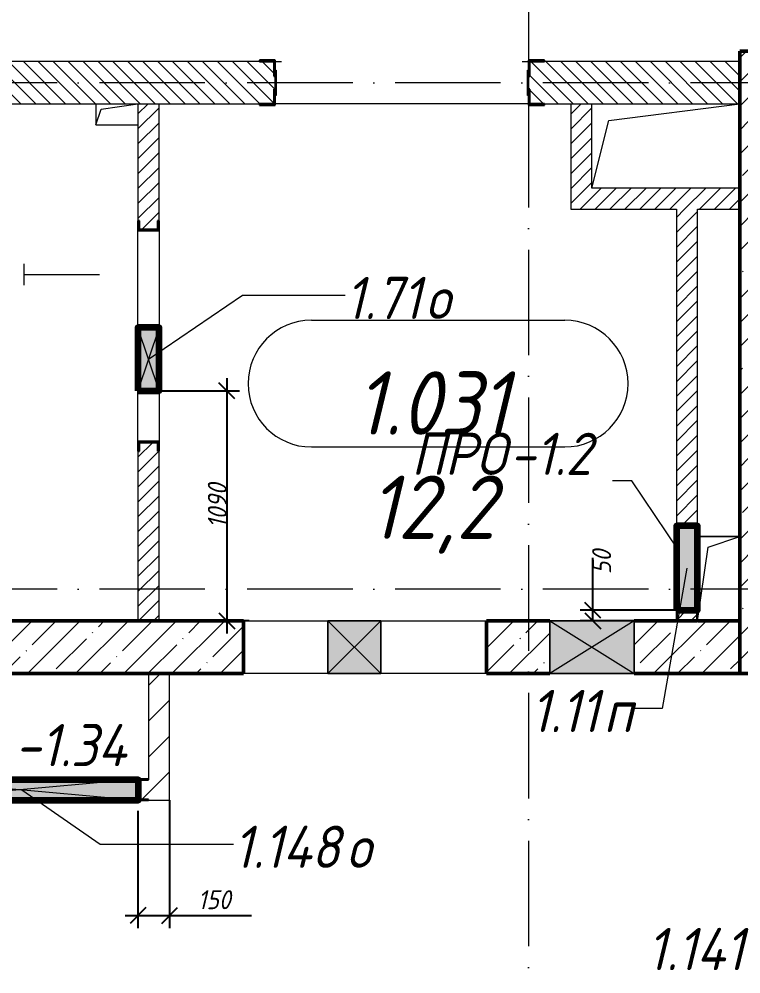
# Model space of a CAD drawing. Header units: millimetres. Extents: x -356862 to 418287, y 0 to 839748.
# Drawn here: x -124428 to -121010, y 524774 to 529298 of the extents above; entities that cross this region are included whole.
import ezdxf

# ---------------------------------------------------------------- set-up
doc = ezdxf.new("R2010")
doc.units = ezdxf.units.MM
doc.linetypes.add('50_200_ШТРИХ_1Т_ш5_п1_п1_', pattern=[700, 500, -100, 0, -100])
for name, color, linetype, lineweight in [('9.7) Заделка 956 шт', 6, 'Continuous', 158), ('A-____-____-DIMS', 7, 'Continuous', 9), ('A-____-NOTE-TEXT', 7, 'Continuous', 9), ('A-DETL-GENF-OTLN', 7, 'Continuous', 9), ('A-FLOR-____-OTLN', 7, 'Continuous', 9), ('A-GENM-____-IDEN', 7, 'Continuous', 9), ('A-GENM-____-MCUT', 7, 'Continuous', 25), ('A-GENM-____-OTLN', 7, 'Continuous', 9), ('A-GENM-____-OTLN-1', 7, 'Continuous', 25), ('A-GLAZ-____-IDEN', 7, 'Continuous', 9), ('A-GLAZ-____-OTLN', 7, 'Continuous', 9), ('A-WALL-____-MCUT', 7, 'Continuous', 13), ('A-WALL-____-MCUT-2', 7, 'Continuous', 50), ('A-WALL-____-OTLN', 7, 'Continuous', 9), ('A-WALL-____-PATT-1', 7, 'Continuous', 9), ('A-WALL-FNSH-MCUT-1', 7, 'Continuous', 9), ('I-WALL-____-OTLN', 7, 'Continuous', 9), ('S-GRID-____-OTLN-1', 7, '50_200_ШТРИХ_1Т_ш5_п1_п1_', 9)]:
    doc.layers.add(name, color=color, linetype=linetype, lineweight=lineweight)
doc.layers.add('A-AREA-IDEN-1', color=7, linetype='Continuous', lineweight=9, true_color=0x000000)
doc.layers.add('A-GLAZ-____-OTLN-1', color=7, linetype='Continuous', lineweight=9, true_color=0xc0c0c0)
doc.styles.add('ISOCPEUR_I', font='isocpeui.ttf', dxfattribs={"width": 0.9, "height": 2.5})
doc.styles.add('ISOCPEUR_I_11', font='isocpeui.ttf', dxfattribs={"width": 0.9, "height": 200})
doc.styles.add('ISOCPEUR_I_7', font='isocpeui.ttf', dxfattribs={"width": 0.9, "height": 90})
doc.dimstyles.new('ISO-1_8_0_9К_СРЕДНИЙ_Кладочные_1', dxfattribs={"dimscale": 304.8, "dimtxt": 89.638306, "dimasz": 0.246063, "dimexe": 0.19685, "dimexo": 0, "dimgap": 0, "dimtad": 1, "dimdec": 3, "dimrnd": 0.001, "dimdsep": 46, "dimtxsty": 'ISOCPEUR_I_7', "dimblk1": 'OBLIQUE', "dimblk2": 'OBLIQUE', "dimsah": 1, "dimcen": 0.09, "dimdle": 0.19685, "dimazin": 0, "dimtfac": 1, "dimtdec": 4, "dimtix": 1, "dimtmove": 0, "dimatfit": 3, "dimfxl": 1, "dimtvp": 1, "dimtolj": 1, "dimtzin": 0, "dimarcsym": 2})
doc.dimstyles.new('ISO-1_8_0_9К_СРЕДНИЙ_Кладочные_2', dxfattribs={"dimscale": 304.8, "dimtxt": 89.638306, "dimasz": 0.246063, "dimexe": 0.19685, "dimexo": 0, "dimgap": 0, "dimtad": 1, "dimdec": 3, "dimrnd": 0.001, "dimdsep": 46, "dimtxsty": 'ISOCPEUR_I_7', "dimblk1": 'OBLIQUE', "dimblk2": 'OBLIQUE', "dimsah": 1, "dimcen": 0.09, "dimdle": 0.19685, "dimazin": 0, "dimtfac": 1, "dimtdec": 4, "dimtix": 1, "dimtmove": 1, "dimatfit": 3, "dimfxl": 1, "dimtvp": 1, "dimtolj": 1, "dimtzin": 0, "dimarcsym": 2})
pattern_1 = [(45, (-176515.067, 459015.94), (-35.35534, 35.35534), [])]
pattern_2 = [(45, (-176515.07, 459015.94), (-84.85281, 84.85281), [])]
pattern_3 = [(45, (-176515.07, 459015.94), (-114.04925, 114.04925), []), (45, (-176401.02, 459015.94), (-114.04925, 114.04925), [201.612, -40.322, 3.353, -36.97])]

# ---------------------------------------------------------------- blocks, each defined once
blk = doc.blocks.new('154_Стойка_СКБ_Швеллер - СМ-2230_100-28218823-АР1_План отверстий 1 этажа в осях 1-64_Ю-ЯЯ')
at = {"layer": 'A-GENM-____-MCUT'}
for p, q in [((171, 50), (125, 50)), ((125, 50), (125, -50)), ((171, 42.4), (171, 50)), ((129.5, 42.4), (171, 42.4)), ((129.5, -42.4), (129.5, 42.4)), ((171, -42.4), (129.5, -42.4)), ((171, -50), (171, -42.4)), ((125, -50), (171, -50))]:
    blk.add_line(p, q, dxfattribs=at)
blk = doc.blocks.new('154_Стойка_СКБ_Уголок - СМ-2930_200-V174-АР1_План отверстий 1 этажа в осях 1-64_Ю-ЯЯ')
at = {"layer": 'A-GENM-____-MCUT'}
for p, q in [((125, 156), (125, 81)), ((200, 156), (125, 156)), ((131, 81), (131, 150)), ((131, 150), (200, 150)), ((200, 150), (200, 156)), ((125, 81), (131, 81)), ((131, 19), (125, 19)), ((125, 19), (125, -56)), ((131, -50), (131, 19)), ((125, -56), (200, -56)), ((200, -50), (131, -50)), ((200, -56), (200, -50))]:
    blk.add_line(p, q, dxfattribs=at)
blk = doc.blocks.new('Стойка_Влож_Полоса боковая - Полоса-28213942-АР1_План отверстий 1 этажа в осях 1-64_Ю-ЯЯ')
at = {"layer": 'A-GENM-____-OTLN'}
for p, q in [((-5, 60), (0, 60)), ((-5, -60), (-5, 60)), ((0, 31), (0, -31)), ((0, -60), (-5, -60))]:
    blk.add_line(p, q, dxfattribs=at)
blk = doc.blocks.new('AR_Отверстие Ниша - Лючок-32404130-АР1_План отверстий 1 этажа в осях 1-64_Ю-ЯЯ')
at = {"layer": 'A-GLAZ-____-OTLN'}
blk.add_hatch(color=256, dxfattribs=at).paths.add_polyline_path([(200, 50), (-200, 50), (-200, -50), (200, -50), (200, 47)], flags=0)
for p, q in [((-200, 50), (200, 50)), ((200, 50), (200, -50)), ((200, -50), (-200, -50))]:
    blk.add_line(p, q, dxfattribs=at)
blk = doc.blocks.new('154_Фахверк_СКБ_Швеллер - Тип_100_4010_1-28088705-АР1_План отверстий 1 этажа в осях 1-64_Ю-ЯЯ')
at = {"layer": 'A-GENM-____-MCUT'}
for p, q in [((175, 50), (125, 50)), ((125, 50), (125, -50)), ((128, 47), (175, 47)), ((128, -47), (128, 47)), ((175, 47), (175, 50)), ((125, -50), (175, -50)), ((175, -47), (128, -47)), ((175, -50), (175, -47))]:
    blk.add_line(p, q, dxfattribs=at)
blk = doc.blocks.new('AR_Отверстие прямоугольное _в плите_ - AR_Отверстие прямоугольное _в плите_-V194-АР1_План отверстий 1 этажа в осях 1-64_Ю-ЯЯ')
at = {"layer": 'A-GENM-____-OTLN'}
for p, q in [((100, 200), (-100, 200)), ((-50, 150), (100, 200)), ((-100, -200), (-50, 150))]:
    blk.add_line(p, q, dxfattribs=at)
blk = doc.blocks.new('AR_Отверстие прямоугольное _в плите_ - AR_Отверстие прямоугольное _в плите_-V229-АР1_План отверстий 1 этажа в осях 1-64_Ю-ЯЯ')
at = {"layer": 'A-GENM-____-OTLN'}
for p, q in [((-100, 50), (-100, -50)), ((-75, 25), (100, 50)), ((-100, -50), (-75, 25)), ((-100, -50), (100, -50))]:
    blk.add_line(p, q, dxfattribs=at)
blk = doc.blocks.new('AR_Отверстие прямоугольное _в стене__БезПР - AR_Отверстие прямоугольное _в стене__БезПР-30578434-АР1_План отверстий 1 этажа в осях 1-64_Ю-ЯЯ')
at = {"layer": 'A-GLAZ-____-OTLN-1'}
blk.add_hatch(color=256, dxfattribs=at).paths.add_polyline_path([(-200, -125), (200, -125), (200, 125), (-200, 125)], flags=0)
at = {"layer": 'A-DETL-GENF-OTLN'}
for p, q in [((-200, -125), (-200, 125)), ((-200, 125), (200, 125)), ((200, 125), (-200, -125)), ((-200, 125), (200, -125)), ((200, 125), (-200, 125)), ((-200, 125), (-200, -125)), ((200, 125), (200, -125)), ((200, -125), (200, 125)), ((200, -125), (-200, -125)), ((-200, -125), (200, -125))]:
    blk.add_line(p, q, dxfattribs=at)
at = {"layer": 'A-GLAZ-____-OTLN'}
blk.add_line((200, 125), (-200, 125), dxfattribs=at)
blk = doc.blocks.new('AR_Отверстие прямоугольное _в стене__БезПР - AR_Отверстие прямоугольное _в стене__БезПР-30578436-АР1_План отверстий 1 этажа в осях 1-64_Ю-ЯЯ')
at = {"layer": 'A-GLAZ-____-OTLN-1'}
blk.add_hatch(color=256, dxfattribs=at).paths.add_polyline_path([(125, -125), (125, 125), (-125, 125), (-125, -125)], flags=0)
at = {"layer": 'A-DETL-GENF-OTLN'}
for p, q in [((-125, -125), (-125, 125)), ((-125, 125), (125, 125)), ((125, 125), (-125, -125)), ((-125, 125), (125, -125)), ((125, 125), (-125, 125)), ((-125, 125), (-125, -125)), ((125, 125), (125, -125)), ((125, -125), (125, 125)), ((125, -125), (-125, -125)), ((-125, -125), (125, -125))]:
    blk.add_line(p, q, dxfattribs=at)
at = {"layer": 'A-GLAZ-____-OTLN'}
blk.add_line((125, 125), (-125, 125), dxfattribs=at)
blk = doc.blocks.new('AR_Отверстие прямоугольное _в плите_ - AR_Отверстие прямоугольное _в плите_-30552525-АР1_План отверстий 1 этажа в осях 1-64_Ю-ЯЯ')
at = {"layer": 'A-GENM-____-OTLN'}
for p, q in [((-270, 120), (350, 200)), ((-350, -200), (-270, 120))]:
    blk.add_line(p, q, dxfattribs=at)
blk = doc.blocks.new('AR_Отверстие прямоугольное _в стене_ - AR_Отверстие прямоугольное _в стене__ОВ-36787720-АР1_План отверстий 1 этажа в осях 1-64_Ю-ЯЯ')
at = {"layer": 'A-GLAZ-____-OTLN'}
blk.add_hatch(color=256, dxfattribs=at).paths.add_polyline_path([(550, -50), (550, 50), (-550, 50), (-550, -50)], flags=0)
at = {"layer": 'A-DETL-GENF-OTLN'}
for p, q in [((-550, -50), (-550, 50)), ((-550, 50), (550, 50)), ((550, 50), (-550, -50)), ((-550, 50), (550, -50)), ((550, 50), (-550, 50)), ((-550, 50), (-550, -50)), ((550, -50), (-550, -50)), ((-550, -50), (550, -50))]:
    blk.add_line(p, q, dxfattribs=at)
blk = doc.blocks.new('AR_Отверстие прямоугольное _в стене__БезПР - AR_Отверстие прямоугольное _в стене__БезПР-36427836-АР1_План отверстий 1 этажа в осях 1-64_Ю-ЯЯ')
at = {"layer": 'A-GLAZ-____-OTLN'}
blk.add_hatch(color=256, dxfattribs=at).paths.add_polyline_path([(150, 50), (-150, 50), (-150, -50), (150, -50)], flags=0)
at = {"layer": 'A-DETL-GENF-OTLN'}
for p, q in [((-150, -50), (-150, 50)), ((-150, 50), (150, 50)), ((150, 50), (-150, -50)), ((-150, 50), (150, -50)), ((150, 50), (-150, 50)), ((-150, 50), (-150, -50)), ((150, 50), (150, -50)), ((150, -50), (150, 50)), ((150, -50), (-150, -50)), ((-150, -50), (150, -50))]:
    blk.add_line(p, q, dxfattribs=at)
at = {"layer": 'A-GLAZ-____-OTLN'}
blk.add_line((150, 50), (-150, 50), dxfattribs=at)
blk = doc.blocks.new('154_Фахверк_СКБ_Швеллер - Тип_100_4010_1-36655149-АР1_План отверстий 1 этажа в осях 1-64_Ю-ЯЯ')
at = {"layer": 'A-GENM-____-MCUT'}
for p, q in [((175, 50), (125, 50)), ((125, 50), (125, -50)), ((128, 47), (175, 47)), ((128, -47), (128, 47)), ((175, 47), (175, 50)), ((125, -50), (175, -50)), ((175, -47), (128, -47)), ((175, -50), (175, -47))]:
    blk.add_line(p, q, dxfattribs=at)
blk = doc.blocks.new('_Oblique')
at = {"color": 0, "linetype": 'ByBlock', "lineweight": -2}
blk.add_line((-0.5, -0.5), (0.5, 0.5), dxfattribs=at)
blk = doc.blocks.new('*D13529')
at = {"layer": 'A-____-____-DIMS', "color": 0, "lineweight": -2, "transparency": 16777216}
for p, q in [((-121710.7, 526497), (-121710.7, 526745.1)), ((-121710.7, 526447), (-121710.7, 526557)), ((-121274.1, 526497), (-121770.7, 526497)), ((-121432.8, 526447), (-121770.7, 526447))]:
    blk.add_line(p, q, dxfattribs=at)
at = {"layer": 'Defpoints', "color": 0, "transparency": 16777216}
for p in [(-121274.1, 526497), (-121710.7, 526447), (-121432.8, 526447)]:
    blk.add_point(p, dxfattribs=at)
at = {"layer": 'A-____-____-DIMS', "color": 0, "lineweight": -2, "transparency": 16777216, "xscale": 75, "yscale": 75, "zscale": 75}
for p, rotation in [((-121710.7, 526497), 90), ((-121710.7, 526447), 270)]:
    blk.add_blockref('_Oblique', p, dxfattribs=dict(at, rotation=rotation))
at = {"layer": 'A-____-____-DIMS', "color": 0, "transparency": 16777216, "insert": (-121714.1, 526668.6), "char_height": 90, "width": 273.052, "attachment_point": 1, "rotation": 90, "line_spacing_factor": 1.149209, "style": 'ISOCPEUR_I_7'}
blk.add_mtext('\\A1;50', dxfattribs=at)
blk = doc.blocks.new('*D13599')
at = {"layer": 'A-____-____-DIMS', "color": 0, "lineweight": -2, "transparency": 16777216}
for p, q in [((-123444.3, 527597), (-123444.3, 526387)), ((-123765.1, 527537), (-123384.3, 527537)), ((-123338.2, 526447), (-123504.3, 526447))]:
    blk.add_line(p, q, dxfattribs=at)
at = {"layer": 'Defpoints', "color": 0, "transparency": 16777216}
for p in [(-123765.1, 527537), (-123444.3, 526447), (-123338.2, 526447)]:
    blk.add_point(p, dxfattribs=at)
at = {"layer": 'A-____-____-DIMS', "color": 0, "lineweight": -2, "transparency": 16777216, "xscale": 75, "yscale": 75, "zscale": 75}
for p, rotation in [((-123444.3, 527537), 90), ((-123444.3, 526447), 270)]:
    blk.add_blockref('_Oblique', p, dxfattribs=dict(at, rotation=rotation))
at = {"layer": 'A-____-____-DIMS', "color": 0, "transparency": 16777216, "insert": (-123489.3, 526992), "char_height": 90, "width": 504.733, "attachment_point": 5, "rotation": 90, "style": 'ISOCPEUR_I_7'}
blk.add_mtext('\\A1;1090', dxfattribs=at)
blk = doc.blocks.new('*D13601')
at = {"layer": 'A-____-____-DIMS', "color": 0, "lineweight": -2, "transparency": 16777216}
for p, q in [((-123715.1, 525597), (-123715.1, 524991)), ((-123865.1, 525547), (-123865.1, 524991)), ((-123925.1, 525051), (-123715.1, 525051)), ((-123715.1, 525051), (-123327.3, 525051))]:
    blk.add_line(p, q, dxfattribs=at)
at = {"layer": 'Defpoints', "color": 0, "transparency": 16777216}
for p in [(-123715.1, 525597), (-123865.1, 525547), (-123715.1, 525051)]:
    blk.add_point(p, dxfattribs=at)
at = {"layer": 'A-____-____-DIMS', "color": 0, "lineweight": -2, "transparency": 16777216, "xscale": 75, "yscale": 75, "zscale": 75, "rotation": 180}
blk.add_blockref('_Oblique', (-123865.1, 525051), dxfattribs=at)
at = {"layer": 'A-____-____-DIMS', "color": 0, "lineweight": -2, "transparency": 16777216, "xscale": 75, "yscale": 75, "zscale": 75}
blk.add_blockref('_Oblique', (-123715.1, 525051), dxfattribs=at)
at = {"layer": 'A-____-____-DIMS', "color": 0, "transparency": 16777216, "insert": (-123581.5, 525171), "char_height": 90, "width": 368.207, "attachment_point": 1, "line_spacing_factor": 1.149209, "style": 'ISOCPEUR_I_7'}
blk.add_mtext('\\A1;150', dxfattribs=at)
blk = doc.blocks.new('AAR_СКБ_Марка_помещения_1_5 ммп - Номер _ Площадь-27962135-АИ_План этажа_Стены_1')
at = {"layer": 'A-AREA-IDEN-1'}
for p, q in [((-2.987, 3), (3.013, 3)), ((-2.987, 0), (3.013, 0))]:
    blk.add_line(p, q, dxfattribs=at)
for centre, start, end in [((-2.987, 1.5), 90, 270), ((3.013, 1.5), 270, 90)]:
    blk.add_arc(centre, 1.5, start, end, dxfattribs=at)

msp = doc.modelspace()

# ---------------------------------------------------------------- hatches: boundary and pattern name
at = {"layer": 'A-WALL-____-PATT-1'}
h = msp.add_hatch(dxfattribs=at)
h.set_pattern_fill('FP_13', color=256, style=0, pattern_type=2)
h.set_pattern_definition(pattern_3)
h.paths.add_polyline_path([(-120765.0675, 526196.983), (-120765.0675, 529146.983), (-121015.0675, 529146.983), (-121015.0675, 526196.983), (-120854.2052, 526196.983)], flags=0)
h = msp.add_hatch(dxfattribs=at)
h.set_pattern_fill('FP_6', color=256, style=0, pattern_type=2)
h.set_pattern_definition([(135, (-176515.067, 459015.94), (-35.35534, -35.35534), [])])
h.paths.add_polyline_path([(-121737.9555, 528896.983), (-121015.0675, 528896.983), (-121015.0675, 529096.983), (-122009.0675, 529096.983), (-122009.0675, 529027.983), (-122015.0675, 529027.983), (-122015.0675, 528965.983), (-122009.0675, 528965.983), (-122009.0675, 528896.983), (-121940.0675, 528896.983)], flags=0)
h.paths.add_polyline_path([(-123290.0675, 528896.983), (-123221.0675, 528896.983), (-123221.0675, 528965.983), (-123215.0675, 528965.983), (-123215.0675, 529027.983), (-123221.0675, 529027.983), (-123221.0675, 529096.983), (-125515.0675, 529096.983), (-125515.0675, 528896.983), (-123505.4562, 528896.983)], flags=0)
h = msp.add_hatch(dxfattribs=at)
h.set_pattern_fill('FP_5', color=256, style=0, pattern_type=2)
h.set_pattern_definition(pattern_1)
h.paths.add_polyline_path([(-123765.0675, 526446.983), (-123765.0675, 527250.983), (-123772.6675, 527250.983), (-123772.6675, 527292.483), (-123857.4675, 527292.483), (-123857.4675, 527250.983), (-123865.0675, 527250.983), (-123865.0675, 526446.983), (-123772.6675, 526446.983)], flags=0)
h.paths.add_polyline_path([(-123772.6675, 528301.483), (-123772.6675, 528342.983), (-123765.0675, 528342.983), (-123765.0675, 528896.983), (-123865.0675, 528896.983), (-123865.0675, 528342.983), (-123857.4675, 528342.983), (-123857.4675, 528301.483)], flags=0)
h = msp.add_hatch(dxfattribs=at)
h.set_pattern_fill('FP_5', color=256, style=0, pattern_type=2)
h.set_pattern_definition(pattern_1)
h.paths.add_polyline_path([(-121815.0675, 528396.983), (-121715.0675, 528396.983), (-121715.0675, 528896.983), (-121815.0675, 528896.983)], flags=0)
h = msp.add_hatch(dxfattribs=at)
h.set_pattern_fill('FP_5', color=256, style=0, pattern_type=2)
h.set_pattern_definition(pattern_1)
h.paths.add_polyline_path([(-121215.0675, 528396.983), (-121015.0675, 528396.983), (-121015.0675, 528496.983), (-121715.0675, 528496.983), (-121715.0675, 528396.983), (-121315.0675, 528396.983)], flags=0)
h = msp.add_hatch(dxfattribs=at)
h.set_pattern_fill('FP_5', color=256, style=0, pattern_type=2)
h.set_pattern_definition(pattern_1)
h.paths.add_polyline_path([(-121218.0675, 526446.983), (-121218.0675, 526493.983), (-121312.0675, 526493.983), (-121312.0675, 526446.983), (-121265.0675, 526446.983)], flags=0)
h.paths.add_polyline_path([(-121215.0675, 526896.983), (-121215.0675, 528396.983), (-121315.0675, 528396.983), (-121315.0675, 526896.983)], flags=0)
h = msp.add_hatch(dxfattribs=at)
h.set_pattern_fill('FP_13', color=256, style=0, pattern_type=2)
h.set_pattern_definition(pattern_3)
h.paths.add_polyline_path([(-121515.0675, 526196.983), (-121015.0675, 526196.983), (-121015.0675, 526446.983), (-121515.0675, 526446.983), (-121515.0675, 526342.8163)], flags=0)
h.paths.add_polyline_path([(-123365.0675, 526196.983), (-123365.0675, 526446.983), (-126065.0675, 526446.983), (-126065.0675, 526196.983), (-123505.4562, 526196.983)], flags=0)
h.paths.add_polyline_path([(-121915.0675, 526196.983), (-121915.0675, 526446.983), (-122215.0675, 526446.983), (-122215.0675, 526196.983)], flags=0)
h = msp.add_hatch(dxfattribs=at)
h.set_pattern_fill('FP_4', color=256, style=0, pattern_type=2)
h.set_pattern_definition(pattern_2)
h.paths.add_polyline_path([(-123715.0675, 525696.983), (-123715.0675, 526196.983), (-123815.0675, 526196.983), (-123815.0675, 525696.983)], flags=0)
h = msp.add_hatch(dxfattribs=at)
h.set_pattern_fill('FP_4', color=256, style=0, pattern_type=2)
h.set_pattern_definition(pattern_2)
h.paths.add_polyline_path([(-123715.0675, 525596.983), (-123715.0675, 525696.983), (-123815.0675, 525696.983), (-123815.0675, 525693.983), (-123862.0675, 525693.983), (-123862.0675, 525599.983), (-123815.0675, 525599.983), (-123815.0675, 525596.983)], flags=0)
h.paths.add_polyline_path([(-125265.0675, 525596.983), (-124965.0675, 525596.983), (-124965.0675, 525696.983), (-125265.0675, 525696.983), (-125265.0675, 525679.5917)], flags=0)

# ---------------------------------------------------------------- linework, layer by layer
at = {"layer": '9.7) Заделка 956 шт'}
for points in [[(-123865.0675, 527536.983), (-123765.0675, 527536.983), (-123765.0675, 527836.983), (-123865.0675, 527836.983)], [(-121315.0675, 526496.983), (-121215.0675, 526496.983), (-121215.0675, 526896.983), (-121315.0675, 526896.983)], [(-124965.0675, 525596.983), (-123862.0675, 525596.983), (-123862.0675, 525693.983), (-124965.0675, 525693.983)]]:
    msp.add_lwpolyline(points, close=True, dxfattribs=at)
at = {"layer": 'A-____-NOTE-TEXT'}
for p, q in [((-124404.0784, 528038.0412), (-124404.0784, 528138.0412)), ((-124404.0784, 528088.0412), (-124047.8284, 528088.0412))]:
    msp.add_line(p, q, dxfattribs=at)
at = {"layer": 'A-FLOR-____-OTLN'}
msp.add_line((-121215.0675, 526846.983), (-121015.0675, 526846.983), dxfattribs=at)
at = {"layer": 'A-GENM-____-IDEN'}
for p, q in [((-121525.941, 527111.1789), (-121617.7949, 527111.1789)), ((-121305.0675, 526781.9839), (-121525.941, 527111.1789))]:
    msp.add_line(p, q, dxfattribs=at)
at = {"layer": 'A-GLAZ-____-IDEN'}
for p, q in [((-123815.0675, 527686.983), (-123370.5784, 527989.5105)), ((-123370.5784, 527989.5105), (-122883.5671, 527989.5105)), ((-121265.0675, 526696.983), (-121381.8618, 526032.5839)), ((-121381.8618, 526032.5839), (-121516.6591, 526032.5839)), ((-124415.0675, 525646.983), (-124044.2068, 525388.9218)), ((-124044.2068, 525388.9218), (-123412.9449, 525388.9218))]:
    msp.add_line(p, q, dxfattribs=at)
at = {"layer": 'A-WALL-____-MCUT'}
for p, q in [((-123290.0675, 529096.983), (-125515.0675, 529096.983)), ((-121015.0675, 529096.983), (-121940.0675, 529096.983)), ((-125515.0675, 528896.983), (-123290.0675, 528896.983)), ((-121940.0675, 528896.983), (-121015.0675, 528896.983))]:
    msp.add_line(p, q, dxfattribs=at)
at = {"layer": 'A-WALL-____-MCUT-2'}
for p, q in [((-121015.0675, 529146.983), (-121015.0675, 526196.983)), ((-119765.0675, 529146.983), (-121015.0675, 529146.983)), ((-123365.0675, 526446.983), (-126065.0675, 526446.983)), ((-123365.0675, 526196.983), (-123365.0675, 526446.983)), ((-121915.0675, 526446.983), (-122215.0675, 526446.983)), ((-122215.0675, 526446.983), (-122215.0675, 526196.983)), ((-121315.0675, 526446.983), (-121515.0675, 526446.983)), ((-121218.0675, 526446.983), (-121312.0675, 526446.983)), ((-121015.0675, 526446.983), (-121215.0675, 526446.983)), ((-126315.0675, 526196.983), (-123365.0675, 526196.983)), ((-122215.0675, 526196.983), (-121915.0675, 526196.983)), ((-121515.0675, 526196.983), (-113265.0675, 526196.983))]:
    msp.add_line(p, q, dxfattribs=at)
at = {"layer": 'A-WALL-____-OTLN'}
for p, q in [((-123365.0675, 526446.983), (-122965.462, 526446.983)), ((-122715.462, 526446.983), (-122215.0675, 526446.983)), ((-122965.462, 526196.983), (-123365.0675, 526196.983)), ((-122215.0675, 526196.983), (-122715.462, 526196.983))]:
    msp.add_line(p, q, dxfattribs=at)
at = {"layer": 'A-WALL-FNSH-MCUT-1'}
for p, q in [((-123865.0675, 528896.983), (-123865.0675, 528342.983)), ((-123765.0675, 528342.983), (-123765.0675, 528896.983)), ((-121815.0675, 528896.983), (-121815.0675, 528396.983)), ((-121715.0675, 528496.983), (-121715.0675, 528896.983)), ((-121015.0675, 528496.983), (-121715.0675, 528496.983)), ((-121815.0675, 528396.983), (-121315.0675, 528396.983)), ((-121315.0675, 528396.983), (-121315.0675, 526896.983)), ((-121215.0675, 526896.983), (-121215.0675, 528396.983)), ((-121215.0675, 528396.983), (-121015.0675, 528396.983)), ((-123865.0675, 527250.983), (-123865.0675, 526446.983)), ((-123765.0675, 526446.983), (-123765.0675, 527250.983)), ((-123815.0675, 526196.983), (-123815.0675, 525696.983)), ((-123715.0675, 525596.983), (-123715.0675, 526196.983)), ((-123815.0675, 525596.983), (-123715.0675, 525596.983))]:
    msp.add_line(p, q, dxfattribs=at)
at = {"layer": 'I-WALL-____-OTLN'}
for p, q in [((-123215.0675, 529096.983), (-123185.0675, 529096.983)), ((-122045.0675, 529096.983), (-122015.0675, 529096.983)), ((-122015.0675, 528896.983), (-123215.0675, 528896.983)), ((-123865.0675, 527836.983), (-123865.0675, 528296.983)), ((-123765.0675, 528296.983), (-123765.0675, 527836.983)), ((-123865.0675, 527296.983), (-123865.0675, 527536.983)), ((-123765.0675, 527536.983), (-123765.0675, 527296.983))]:
    msp.add_line(p, q, dxfattribs=at)
at = {"layer": 'S-GRID-____-OTLN-1'}
for p, q in [((-122015.0675, 549908.7924), (-122015.0675, 511907.5288)), ((-72440.6609, 528996.983), (-127273.0498, 528996.983)), ((-72440.6609, 526596.983), (-181183.8377, 526596.983))]:
    msp.add_line(p, q, dxfattribs=at)

# ---------------------------------------------------------------- block references
at = {"layer": 'A-AREA-IDEN-1', "xscale": 199.9999999999999, "yscale": 199.9999999999999, "zscale": 199.9999999999999}
msp.add_blockref('AAR_СКБ_Марка_помещения_1_5 ммп - Номер _ Площадь-27962135-АИ_План этажа_Стены_1', (-122446.3014, 527270.9778), dxfattribs=at)
at = {"layer": 'A-GENM-____-OTLN', "rotation": 180}
msp.add_blockref('Стойка_Влож_Полоса боковая - Полоса-28213942-АР1_План отверстий 1 этажа в осях 1-64_Ю-ЯЯ', (-123215.0675, 528996.983), dxfattribs=at)
at = {"layer": 'A-GENM-____-OTLN'}
for name, p in [('Стойка_Влож_Полоса боковая - Полоса-28213942-АР1_План отверстий 1 этажа в осях 1-64_Ю-ЯЯ', (-122015.0675, 528996.983)), ('AR_Отверстие прямоугольное _в плите_ - AR_Отверстие прямоугольное _в плите_-V229-АР1_План отверстий 1 этажа в осях 1-64_Ю-ЯЯ', (-123965.0675, 528846.983)), ('AR_Отверстие прямоугольное _в плите_ - AR_Отверстие прямоугольное _в плите_-30552525-АР1_План отверстий 1 этажа в осях 1-64_Ю-ЯЯ', (-121365.0675, 528696.983)), ('AR_Отверстие прямоугольное _в плите_ - AR_Отверстие прямоугольное _в плите_-V194-АР1_План отверстий 1 этажа в осях 1-64_Ю-ЯЯ', (-121115.0675, 526646.983))]:
    msp.add_blockref(name, p, dxfattribs=at)
at = {"layer": 'A-GENM-____-OTLN-1'}
for name, p, rotation in [('154_Стойка_СКБ_Уголок - СМ-2930_200-V174-АР1_План отверстий 1 этажа в осях 1-64_Ю-ЯЯ', (-123090.0675, 529046.983), 180), ('154_Стойка_СКБ_Швеллер - СМ-2230_100-28218823-АР1_План отверстий 1 этажа в осях 1-64_Ю-ЯЯ', (-123815.0675, 528171.983), 89.99999999999982), ('154_Стойка_СКБ_Швеллер - СМ-2230_100-28218823-АР1_План отверстий 1 этажа в осях 1-64_Ю-ЯЯ', (-123815.0675, 527421.983), 269.9999999999998), ('154_Фахверк_СКБ_Швеллер - Тип_100_4010_1-28088705-АР1_План отверстий 1 этажа в осях 1-64_Ю-ЯЯ', (-121265.0675, 526621.983), 270)]:
    msp.add_blockref(name, p, dxfattribs=dict(at, rotation=rotation))
for name, p in [('154_Стойка_СКБ_Уголок - СМ-2930_200-V174-АР1_План отверстий 1 этажа в осях 1-64_Ю-ЯЯ', (-122140.0675, 528946.983)), ('154_Фахверк_СКБ_Швеллер - Тип_100_4010_1-36655149-АР1_План отверстий 1 этажа в осях 1-64_Ю-ЯЯ', (-123990.0675, 525646.983))]:
    msp.add_blockref(name, p, dxfattribs=at)
at = {"layer": 'A-GLAZ-____-OTLN'}
for name, p, rotation in [('AR_Отверстие прямоугольное _в стене__БезПР - AR_Отверстие прямоугольное _в стене__БезПР-36427836-АР1_План отверстий 1 этажа в осях 1-64_Ю-ЯЯ', (-123815.0675, 527686.983), 269.9999999999998), ('AR_Отверстие Ниша - Лючок-32404130-АР1_План отверстий 1 этажа в осях 1-64_Ю-ЯЯ', (-121265.0675, 526696.983), 90)]:
    msp.add_blockref(name, p, dxfattribs=dict(at, rotation=rotation))
for name, p in [('AR_Отверстие прямоугольное _в стене__БезПР - AR_Отверстие прямоугольное _в стене__БезПР-30578436-АР1_План отверстий 1 этажа в осях 1-64_Ю-ЯЯ', (-122840.462, 526321.983)), ('AR_Отверстие прямоугольное _в стене__БезПР - AR_Отверстие прямоугольное _в стене__БезПР-30578434-АР1_План отверстий 1 этажа в осях 1-64_Ю-ЯЯ', (-121715.0675, 526321.983)), ('AR_Отверстие прямоугольное _в стене_ - AR_Отверстие прямоугольное _в стене__ОВ-36787720-АР1_План отверстий 1 этажа в осях 1-64_Ю-ЯЯ', (-124415.0675, 525646.983))]:
    msp.add_blockref(name, p, dxfattribs=at)

# ---------------------------------------------------------------- texts
at = {"layer": 'A-AREA-IDEN-1', "char_height": 300, "attachment_point": 8, "line_spacing_factor": 1.139951, "style": 'ISOCPEUR_I'}
for s, insert, width in [('\\pxqc,t8.46667,16.93333,25.4,33.86667,42.33333,50.8,59.26667,67.73333,76.2,84.66667,93.13333,101.6,110.06667,118.53333,127,135.46667,143.93333,152.4,160.86667,169.33333,177.8,186.26667,194.73333,203.2,211.66667,220.13333,228.6,237.06667,245.53333,254,262.46667,270.93333;{1.031}', (-122471.7305, 527329.3077), 846), ('\\pxqc,t8.46667,16.93333,25.4,33.86667,42.33333,50.8,59.26667,67.73333,76.2,84.66667,93.13333,101.6,110.06667,118.53333,127,135.46667,143.93333,152.4,160.86667,169.33333,177.8,186.26667,194.73333,203.2,211.66667,220.13333,228.6,237.06667,245.53333,254,262.46667,270.93333;{12,2}', (-122471.7305, 526765.3597), 702)]:
    msp.add_mtext(s, dxfattribs=dict(at, insert=insert, width=width))
at = {"layer": 'A-GENM-____-IDEN', "char_height": 200, "attachment_point": 1, "style": 'ISOCPEUR_I_11'}
for s, insert, width in [('ПРО', (-122570.6516, 527338.2951), 562.784625), ('-1.2', (-122106.3078, 527338.2951), 505.063125), ('-1.34', (-124448.7918, 525958.2), 692.658)]:
    msp.add_mtext(s, dxfattribs=dict(at, insert=insert, width=width))
at = {"layer": 'A-GLAZ-____-IDEN', "char_height": 200, "attachment_point": 1, "style": 'ISOCPEUR_I_11'}
for s, insert, width in [('1.71', (-122883.5671, 528077.1251), 461.772), ('\\fISOCPEUR|b0|i1|c204|p34|;\\W.9;о', (-122502.5671, 528077.1251), 158.734125), ('1.11', (-122005.0147, 526120.1985), 418.480875), ('\\fISOCPEUR|b0|i1|c204|p34|;\\W.9;п', (-121659.7334, 526120.1985), 158.734125), ('1.148', (-123412.9449, 525476.5364), 649.366875), ('\\fISOCPEUR|b0|i1|c204|p34|;\\W.9;о', (-122877.1637, 525476.5364), 158.734125), ('1.141', (-121453.8416, 524992.1862), 606.07575)]:
    msp.add_mtext(s, dxfattribs=dict(at, insert=insert, width=width))

# ---------------------------------------------------------------- dimensions: what is measured, and where the dimension line sits
at = {"layer": 'A-____-____-DIMS'}
dim = msp.add_linear_dim(base=(-123444.2971, 526446.983), p1=(-123765.0675, 527536.983), p2=(-123338.2311, 526446.983), angle=90, dimstyle='ISO-1_8_0_9К_СРЕДНИЙ_Кладочные_2', override={"dimpost": '<>', "dimfxl": 1170.593566}, dxfattribs=at)
dim.commit()
dim.dimension.update_dxf_attribs({"geometry": '*D13599', "text_midpoint": (-123489.2971, 526991.983)})
dim = msp.add_linear_dim(base=(-121710.7331, 526446.983), p1=(-121274.1336, 526496.983), p2=(-121432.8358, 526446.983), angle=90, dimstyle='ISO-1_8_0_9К_СРЕДНИЙ_Кладочные_1', override={"dimpost": '<>', "dimfxl": 166.392287}, dxfattribs=at)
dim.commit()
dim.dimension.update_dxf_attribs({"geometry": '*D13529', "text_midpoint": (-121654.0638, 526745.1151), "dimtype": 160, "text_rotation": 90})
dim = msp.add_linear_dim(base=(-123715.0675, 525051.0224), p1=(-123865.0675, 525546.983), p2=(-123715.0675, 525596.983), dimstyle='ISO-1_8_0_9К_СРЕДНИЙ_Кладочные_1', override={"dimpost": '<>', "dimfxl": 158.113883}, dxfattribs=at)
dim.commit()
dim.dimension.update_dxf_attribs({"geometry": '*D13601', "text_midpoint": (-123397.4437, 525051.0224), "dimtype": 160})

doc.saveas('drawing.dxf')
